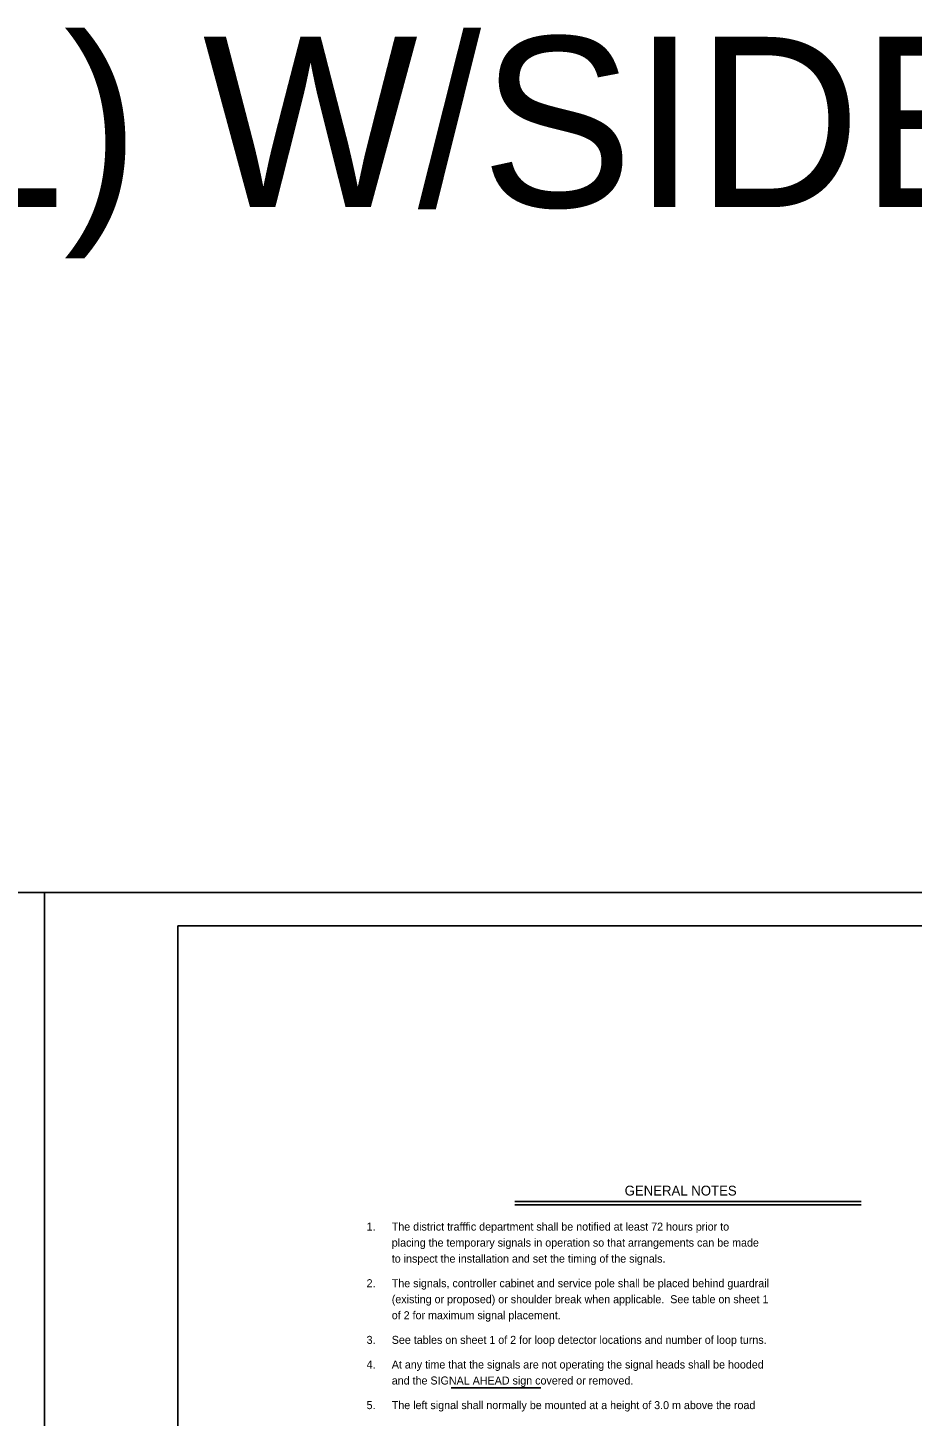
# Model space of a CAD drawing. Extents: x 52832 to 54215, y 64481 to 66497.
# Drawn here: x 53507.1 to 53772.4, y 64900.6 to 65317 of the extents above; entities that cross this region are included whole.
import ezdxf

# ---------------------------------------------------------------- set-up
doc = ezdxf.new("R2010")
doc.units = 0
for name, color, linetype in [('Level 48', 7, 'Continuous'), ('Sheets_50 Reference Boundary', 7, 'Continuous'), ('Sheets_General Details', 7, 'Continuous'), ('Sheets_Printer Plotting Border', 7, 'Continuous')]:
    doc.layers.add(name, color=color, linetype=linetype)

msp = doc.modelspace()

# ---------------------------------------------------------------- linework, layer by layer
at = {"layer": 'Level 48'}
for points in [[(52832.14, 65057.61), (53512.14, 65057.61), (53512.14, 64617.61), (52832.14, 64617.61)], [(53512.14, 65057.61), (54192.14, 65057.61), (54192.14, 64617.61), (53512.14, 64617.61)]]:
    msp.add_lwpolyline(points, close=True, dxfattribs=at)
at = {"layer": 'Sheets_50 Reference Boundary'}
msp.add_lwpolyline([(53552.14, 65047.61), (54182.14, 65047.61), (54182.14, 64647.61), (53552.14, 64647.61)], close=True, dxfattribs=at)
at = {"layer": 'Sheets_General Details'}
for p, q in [((53512.14, 65057.61), (52832.14, 65057.61)), ((53512.14, 64617.61), (53512.14, 65057.61)), ((53512.14, 65057.61), (53512.14, 64617.61)), ((54192.14, 65057.61), (53512.14, 65057.61)), ((53653.17, 64964.99), (53757.04, 64964.99)), ((53653.17, 64964), (53757.04, 64964)), ((53634.06, 64909.1), (53660.98, 64909.1))]:
    msp.add_line(p, q, dxfattribs=at)
msp.add_lwpolyline([(53552.14, 65047.61), (54182.14, 65047.61), (54182.14, 64627.61), (53552.14, 64627.61)], close=True, dxfattribs=at)
at = {"layer": 'Sheets_Printer Plotting Border'}
for points in [[(52832.14, 64617.61), (53512.14, 64617.61), (53512.14, 65057.61), (52832.14, 65057.61)], [(53512.14, 64617.61), (54192.14, 64617.61), (54192.14, 65057.61), (53512.14, 65057.61)]]:
    msp.add_lwpolyline(points, close=True, dxfattribs=at)

# ---------------------------------------------------------------- texts
at = {"layer": 'Sheets_General Details'}
for s, height, p in [('701321 (SPECIAL) W/SIDE ROAD', 51.0637, (52959.92, 65263.21)), ('GENERAL NOTES', 2.9544, (53686.13, 64966.75)), ('1.', 2.4, (53608.74, 64956.23)), ('The district trafffic department shall be notified at least 72 hours prior to', 2.4004, (53616.29, 64956.23)), ('placing the temporary signals in operation so that arrangements can be made', 2.4004, (53616.29, 64951.43)), ('to inspect the installation and set the timing of the signals.', 2.4004, (53616.29, 64946.63)), ('2.', 2.4, (53608.74, 64939.25)), ('The signals, controller cabinet and service pole shall be placed behind guardrail', 2.4004, (53616.29, 64939.25)), ('(existing or proposed) or shoulder break when applicable.  See table on sheet 1', 2.4004, (53616.29, 64934.45)), ('of 2 for maximum signal placement.', 2.4004, (53616.29, 64929.65)), ('3.', 2.4, (53608.74, 64922.26)), ('See tables on sheet 1 of 2 for loop detector locations and number of loop turns.', 2.4004, (53616.29, 64922.26)), ('4.', 2.4, (53608.74, 64914.87)), ('At any time that the signals are not operating the signal heads shall be hooded', 2.4004, (53616.29, 64914.87)), ('and the SIGNAL AHEAD sign covered or removed.', 2.4004, (53616.29, 64910.07)), ('5.', 2.4, (53608.74, 64902.69)), ('The left signal shall normally be mounted at a height of 3.0 m above the road', 2.4004, (53616.29, 64902.69))]:
    msp.add_text(s, height=height, dxfattribs=at).set_placement(p)

doc.saveas('drawing.dxf')
